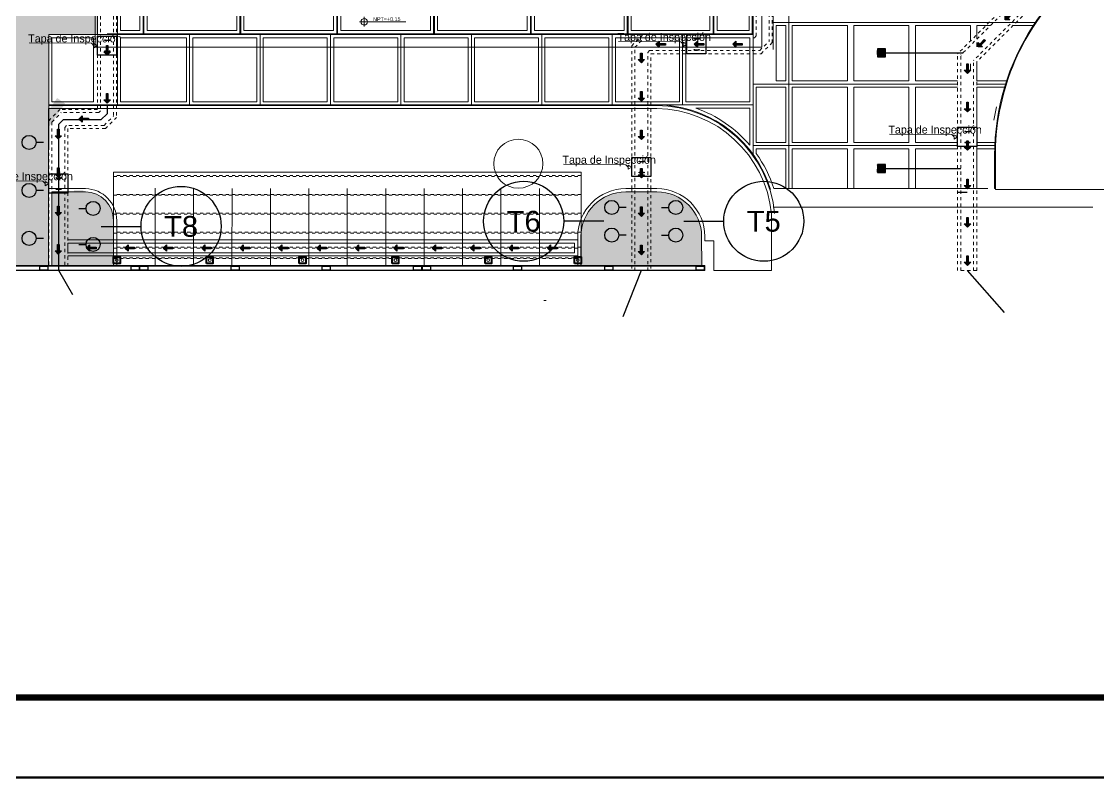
# Model space of a CAD drawing. Header units: metres. Extents: x 349075 to 349285, y 9281902 to 9282050.
# Drawn here: x 349099.97 to 349133.6, y 9281902 to 9281925.63 of the extents above; entities that cross this region are included whole.
import ezdxf
from ezdxf.enums import TextEntityAlignment as Align

# ---------------------------------------------------------------- set-up
doc = ezdxf.new("R2010")
doc.units = ezdxf.units.M
doc.header["$LTSCALE"] = 0.25
doc.linetypes.add('01 nivel$0$HIDDEN2', pattern=[0.1875, 0.125, -0.0625])
doc.linetypes.add('DASHED', pattern=[1.524, 1.27, -0.254])
for name, color, linetype, lineweight in [('.', 7, 'Continuous', 0), ('0_ CUNETAS', 151, 'Continuous', 5), ('AREA-VERDE', 3, 'CONTINUOUS', 9), ('ARQ-FONDO', 253, 'CONTINUOUS', 9), ('CUNETAS-RED', 5, 'CONTINUOUS', 18), ('LLORAD-SIMB', 1, 'CONTINUOUS', 25), ('LLORAD-TEXTO', 1, 'CONTINUOUS', 25), ('LLORAD-TRAMO', 1, 'CONTINUOUS', 70), ('MARCO', 7, 'CONTINUOUS', 50)]:
    doc.layers.add(name, color=color, linetype=linetype, lineweight=lineweight)
doc.styles.add('AG FB', font='AGENCYR.TTF', dxfattribs={"height": 0.3})
doc.styles.add('Arial_1', font='arial.ttf', dxfattribs={"height": 0.15})
doc.styles.get("Standard").update_dxf_attribs({"font": 'arial.ttf'})

# ---------------------------------------------------------------- blocks, each defined once
blk = doc.blocks.new('*U3805')
at = {"layer": '.', "lineweight": 30}
h = blk.add_hatch(color=1, dxfattribs=at)
h.dxf.hatch_style = 1
h.paths.add_polyline_path([(-0.025, -0.05), (-0.1, -0.05), (0, -0.15), (0.1, -0.05), (0.025, -0.05), (0.025, 0.15), (-0.025, 0.15)])
at = {"layer": '0_ CUNETAS', "color": 1, "lineweight": 30}
blk.add_lwpolyline([(-0.1, -0.05), (-0.025, -0.05), (-0.025, 0.15), (0.025, 0.15), (0.025, -0.05), (0.1, -0.05), (0, -0.15)], close=True, dxfattribs=at)
blk = doc.blocks.new('*U3868')
at = {"layer": '0_ CUNETAS', "color": 0, "linetype": 'ByBlock', "lineweight": -2, "transparency": 16777216}
for p in [(0, 1.5), (0, 0)]:
    blk.add_blockref('*U3805', p, dxfattribs=at)
blk = doc.blocks.new('*U3812')
at = {"layer": '.', "lineweight": 30}
h = blk.add_hatch(color=1, dxfattribs=at)
h.dxf.hatch_style = 1
h.paths.add_polyline_path([(-0.025, -0.05), (-0.1, -0.05), (0, -0.15), (0.1, -0.05), (0.025, -0.05), (0.025, 0.15), (-0.025, 0.15)])
at = {"layer": '0_ CUNETAS', "color": 1, "lineweight": 30}
blk.add_lwpolyline([(-0.1, -0.05), (-0.025, -0.05), (-0.025, 0.15), (0.025, 0.15), (0.025, -0.05), (0.1, -0.05), (0, -0.15)], close=True, dxfattribs=at)
blk = doc.blocks.new('*U3806')
at = {"layer": '0_ CUNETAS', "color": 0, "linetype": 'ByBlock', "lineweight": -2, "transparency": 16777216}
for p in [(0, 3.6), (0, 2.4), (0, 1.2), (0, 0)]:
    blk.add_blockref('*U3812', p, dxfattribs=at)
blk = doc.blocks.new('*U3814')
at = {"layer": '.', "lineweight": 30}
h = blk.add_hatch(color=1, dxfattribs=at)
h.dxf.hatch_style = 1
h.paths.add_polyline_path([(-0.025, -0.05), (-0.1, -0.05), (0, -0.15), (0.1, -0.05), (0.025, -0.05), (0.025, 0.15), (-0.025, 0.15)])
at = {"layer": '0_ CUNETAS', "color": 1, "lineweight": 30}
blk.add_lwpolyline([(-0.1, -0.05), (-0.025, -0.05), (-0.025, 0.15), (0.025, 0.15), (0.025, -0.05), (0.1, -0.05), (0, -0.15)], close=True, dxfattribs=at)
blk = doc.blocks.new('*U3813')
at = {"layer": '0_ CUNETAS', "color": 0, "linetype": 'ByBlock', "lineweight": -2, "transparency": 16777216}
blk.add_blockref('*U3814', (0, 0), dxfattribs=at)
blk = doc.blocks.new('*U3810')
at = {"layer": '.', "lineweight": 30}
h = blk.add_hatch(color=1, dxfattribs=at)
h.dxf.hatch_style = 1
h.paths.add_polyline_path([(-0.025, -0.05), (-0.1, -0.05), (0, -0.15), (0.1, -0.05), (0.025, -0.05), (0.025, 0.15), (-0.025, 0.15)])
at = {"layer": '0_ CUNETAS', "color": 1, "lineweight": 30}
blk.add_lwpolyline([(-0.1, -0.05), (-0.025, -0.05), (-0.025, 0.15), (0.025, 0.15), (0.025, -0.05), (0.1, -0.05), (0, -0.15)], close=True, dxfattribs=at)
blk = doc.blocks.new('*U3811')
at = {"layer": '0_ CUNETAS', "color": 0, "linetype": 'ByBlock', "lineweight": -2, "transparency": 16777216}
for p in [(0, 14.4), (0, 13.2), (0, 12), (0, 10.8), (0, 9.6), (0, 8.4), (0, 7.2), (0, 6), (0, 4.8), (0, 3.6), (0, 2.4), (0, 1.2), (0, 0)]:
    blk.add_blockref('*U3810', p, dxfattribs=at)
blk = doc.blocks.new('*U3863')
at = {"layer": '.', "lineweight": 30}
h = blk.add_hatch(color=1, dxfattribs=at)
h.dxf.hatch_style = 1
h.paths.add_polyline_path([(-0.025, -0.05), (-0.1, -0.05), (0, -0.15), (0.1, -0.05), (0.025, -0.05), (0.025, 0.15), (-0.025, 0.15)])
at = {"layer": '0_ CUNETAS', "color": 1, "lineweight": 30}
blk.add_lwpolyline([(-0.1, -0.05), (-0.025, -0.05), (-0.025, 0.15), (0.025, 0.15), (0.025, -0.05), (0.1, -0.05), (0, -0.15)], close=True, dxfattribs=at)
blk = doc.blocks.new('*U3862')
at = {"layer": '0_ CUNETAS', "color": 0, "linetype": 'ByBlock', "lineweight": -2, "transparency": 16777216}
for p in [(0, 4.8), (0, 3.6), (0, 2.4), (0, 1.2), (0, 0)]:
    blk.add_blockref('*U3863', p, dxfattribs=at)
blk = doc.blocks.new('*U3865')
at = {"layer": '.', "lineweight": 30}
h = blk.add_hatch(color=1, dxfattribs=at)
h.dxf.hatch_style = 1
h.paths.add_polyline_path([(-0.025, -0.05), (-0.1, -0.05), (0, -0.15), (0.1, -0.05), (0.025, -0.05), (0.025, 0.15), (-0.025, 0.15)])
at = {"layer": '0_ CUNETAS', "color": 1, "lineweight": 30}
blk.add_lwpolyline([(-0.1, -0.05), (-0.025, -0.05), (-0.025, 0.15), (0.025, 0.15), (0.025, -0.05), (0.1, -0.05), (0, -0.15)], close=True, dxfattribs=at)
blk = doc.blocks.new('*U3864')
at = {"layer": '0_ CUNETAS', "color": 0, "linetype": 'ByBlock', "lineweight": -2, "transparency": 16777216}
for p in [(0, 2.4), (0, 1.2), (0, 0)]:
    blk.add_blockref('*U3865', p, dxfattribs=at)
blk = doc.blocks.new('*U3854')
at = {"layer": '.', "lineweight": 30}
h = blk.add_hatch(color=1, dxfattribs=at)
h.dxf.hatch_style = 1
h.paths.add_polyline_path([(-0.025, -0.05), (-0.1, -0.05), (0, -0.15), (0.1, -0.05), (0.025, -0.05), (0.025, 0.15), (-0.025, 0.15)])
at = {"layer": '0_ CUNETAS', "color": 1, "lineweight": 30}
blk.add_lwpolyline([(-0.1, -0.05), (-0.025, -0.05), (-0.025, 0.15), (0.025, 0.15), (0.025, -0.05), (0.1, -0.05), (0, -0.15)], close=True, dxfattribs=at)
blk = doc.blocks.new('*U3816')
at = {"layer": '0_ CUNETAS', "color": 0, "linetype": 'ByBlock', "lineweight": -2, "transparency": 16777216}
for p in [(0, 6), (0, 4.8), (0, 3.6), (0, 2.4), (0, 1.2), (0, 0)]:
    blk.add_blockref('*U3854', p, dxfattribs=at)
blk = doc.blocks.new('*U3860')
at = {"layer": '.', "lineweight": 30}
h = blk.add_hatch(color=1, dxfattribs=at)
h.dxf.hatch_style = 1
h.paths.add_polyline_path([(-0.025, -0.05), (-0.1, -0.05), (0, -0.15), (0.1, -0.05), (0.025, -0.05), (0.025, 0.15), (-0.025, 0.15)])
at = {"layer": '0_ CUNETAS', "color": 1, "lineweight": 30}
blk.add_lwpolyline([(-0.1, -0.05), (-0.025, -0.05), (-0.025, 0.15), (0.025, 0.15), (0.025, -0.05), (0.1, -0.05), (0, -0.15)], close=True, dxfattribs=at)
blk = doc.blocks.new('*U3861')
at = {"layer": '0_ CUNETAS', "color": 0, "linetype": 'ByBlock', "lineweight": -2, "transparency": 16777216}
for p in [(0, 6), (0, 4.8), (0, 3.6), (0, 2.4), (0, 1.2), (0, 0)]:
    blk.add_blockref('*U3860', p, dxfattribs=at)
blk = doc.blocks.new('TAPA INSPECCION')
at = {"layer": 'ARQ-FONDO', "lineweight": 30}
for p, q in [((0.241, -0.13, 206.75), (0.378, -0.13, 206.75)), ((0.241, -0.474, 206.75), (0.378, -0.474, 206.75))]:
    blk.add_line(p, q, dxfattribs=at)
blk.add_lwpolyline([(0, 0), (0.6, 0), (0.6, -0.6), (0, -0.6)], close=True, dxfattribs=at)
for centre in [(0.241, -0.13, 206.75), (0.378, -0.13, 206.75), (0.241, -0.474, 206.75), (0.378, -0.474, 206.75)]:
    blk.add_circle(centre, 0.0116, dxfattribs=at)
blk = doc.blocks.new('red drenaje')
at = {"layer": 'CUNETAS-RED', "linetype": '01 nivel$0$HIDDEN2', "lineweight": 0}
for p, q in [((-28.22, 13.068), (-28.22, 7.218)), ((-28.12, 13.068), (-28.12, 7.177)), ((-27.72, 13.068), (-27.72, 7.011)), ((-27.62, 13.068), (-27.62, 6.97)), ((-17.58, 10.867), (-21.83, 6.618)), ((-17.48, 10.826), (-21.73, 6.576)), ((-17.08, 10.66), (-21.33, 6.411)), ((-16.98, 10.619), (-21.23, 6.369)), ((-48.7, 10.193), (-48.7, 4.878)), ((-48.6, 10.193), (-48.6, 4.836)), ((-48.2, 10.193), (-48.2, 4.671)), ((-48.1, 10.193), (-48.1, 4.629)), ((-32.011, 6.866), (-31.66, 7.218)), ((-31.916, 6.82), (-31.618, 7.118)), ((-31.66, 7.218), (-28.22, 7.218)), ((-31.618, 7.118), (-28.179, 7.118)), ((-32.011, 2.403), (-32.011, 6.866)), ((-31.911, -0.16), (-31.911, 6.825)), ((-28.013, 6.718), (-27.72, 7.011)), ((-27.972, 6.618), (-27.62, 6.97)), ((-31.511, 6.659), (-31.452, 6.718)), ((-31.511, -0.16), (-31.511, 6.659)), ((-31.452, 6.718), (-28.013, 6.718)), ((-31.411, 6.618), (-27.972, 6.618)), ((-31.411, 2.403), (-31.411, 6.618)), ((-21.83, -0.16), (-21.83, 6.618)), ((-21.73, -0.16), (-21.73, 6.576)), ((-21.33, -0.16), (-21.33, 6.411)), ((-21.23, -0.16), (-21.23, 6.369)), ((-50.221, 4.526), (-49.87, 4.878)), ((-50.121, 4.485), (-49.828, 4.778)), ((-48.7, 4.878), (-49.87, 4.878)), ((-48.659, 4.778), (-49.828, 4.778)), ((-48.659, 4.778), (-48.6, 4.836)), ((-50.221, 4.526), (-50.221, 0)), ((-50.121, 4.485), (-50.121, 0)), ((-49.721, 4.319), (-49.663, 4.378)), ((-48.493, 4.378), (-49.663, 4.378)), ((-48.493, 4.378), (-48.2, 4.671)), ((-48.452, 4.278), (-48.1, 4.629)), ((-49.721, 4.319), (-49.721, 0)), ((-49.621, 4.278), (-49.621, 0)), ((-48.452, 4.278), (-49.621, 4.278)), ((-32.011, 2.403), (-32.011, -0.16)), ((-31.411, 2.403), (-31.411, -0.16)), ((-32.011, -0.16), (-31.411, -0.16)), ((-21.23, -0.16), (-21.83, -0.16))]:
    blk.add_line(p, q, dxfattribs=at)
at = {"layer": 'CUNETAS-RED', "lineweight": 0}
for p, q in [((-28.179, 7.118), (-28.12, 7.177)), ((-49.621, 0.8), (-33.696, 0.8)), ((-33.696, 0.8), (-33.696, 0.3)), ((-49.621, 0.3), (-33.696, 0.3))]:
    blk.add_line(p, q, dxfattribs=at)
at = {"layer": 'CUNETAS-RED'}
for p, q in [((-48.885, 6.946), (-50.828, 6.959)), ((-48.885, 6.946), (-48.813, 6.869)), ((-30.477, 6.991), (-32.419, 7.004)), ((-30.477, 6.991), (-30.404, 6.914)), ((-22.015, 4.095), (-23.958, 4.108)), ((-22.015, 4.095), (-21.943, 4.018)), ((-32.196, 3.152), (-34.139, 3.165)), ((-32.196, 3.152), (-32.124, 3.075)), ((-50.407, 2.639), (-52.349, 2.652)), ((-50.407, 2.639), (-50.334, 2.562))]:
    blk.add_line(p, q, dxfattribs=at)
for points in [[(-48.814, 6.935), (-48.757, 6.904), (-48.7, 6.873), (-48.812, 6.803)], [(-30.405, 6.98), (-30.348, 6.949), (-30.291, 6.918), (-30.403, 6.848)], [(-21.944, 4.084), (-21.887, 4.053), (-21.83, 4.021), (-21.942, 3.952)], [(-32.125, 3.141), (-32.068, 3.11), (-32.011, 3.079), (-32.123, 3.009)], [(-50.335, 2.628), (-50.278, 2.596), (-50.221, 2.565), (-50.333, 2.496)]]:
    blk.add_lwpolyline(points, close=True, dxfattribs=at)
at = {"layer": 'CUNETAS-RED', "lineweight": 0}
blk.add_lwpolyline([(-33.796, 0.7), (-49.621, 0.7), (-49.621, 0.4), (-33.796, 0.4)], close=True, dxfattribs=at)
for name, p in [('*U3868', (-48.396, 5.225)), ('TAPA INSPECCION', (-48.7, 7.173)), ('TAPA INSPECCION', (-30.291, 7.218)), ('*U3816', (-31.706, 0.486, 684.918)), ('*U3861', (-21.521, 0.152)), ('*U3806', (-49.923, 0.507, 684.918)), ('TAPA INSPECCION', (-21.83, 4.321)), ('TAPA INSPECCION', (-32.011, 3.379)), ('TAPA INSPECCION', (-50.221, 2.865))]:
    blk.add_blockref(name, p, dxfattribs=at)
for name, p, rotation in [('*U3862', (-21.086, 6.94, 684.918), 315.0000000664697), ('*U3864', (-31.107, 6.915, 684.918), 270.0000000664697), ('*U3813', (-49.129, 4.579, 684.918), 270), ('*U3811', (-48.893, 0.544), 270.0000000664697)]:
    blk.add_blockref(name, p, dxfattribs=dict(at, rotation=rotation))
at = {"layer": 'CUNETAS-RED', "lineweight": 25, "style": 'AG FB'}
for p in [(-50.862, 6.974), (-32.453, 7.019), (-23.992, 4.123), (-34.173, 3.18), (-52.383, 2.667)]:
    blk.add_text('Tapa de Inspección', height=0.25, dxfattribs=at).set_placement(p)
blk = doc.blocks.new('JUNTA VEREDA')
at = {"layer": 'ARQ-FONDO'}
blk.add_lwpolyline([(-0.013, 1.2), (0.012, 1.2), (0.012, 0), (-0.013, 0)], close=True, dxfattribs=at)
blk = doc.blocks.new('junta vereda 0.8')
at = {"layer": 'ARQ-FONDO'}
blk.add_lwpolyline([(0.013, 0), (-0.013, 0), (-0.013, 0.8), (0.013, 0.8)], close=True, dxfattribs=at)
blk = doc.blocks.new('Cotas de elevación - M_Cota de elevación - Destino rellenado-517392-Nivel 1')
at = {"layer": 'ARQ-FONDO'}
for p, q in [((-0.0015, 0), (0.013, 0)), ((0, -0.0015), (0, 0.0015))]:
    blk.add_line(p, q, dxfattribs=at)
blk.add_circle((0, 0), 0.001, dxfattribs=at)
blk = doc.blocks.new('VEREDAAAAA')
at = {"layer": 'ARQ-FONDO'}
for points in [[(-19.83, -1.2), (-18.152, -1.2), (-18.152, 0), (-19.83, 0)], [(-18.127, -1.2), (-15.127, -1.2), (-15.127, 0), (-18.127, 0)], [(-15.102, -1.2), (-12.102, -1.2), (-12.102, 0), (-15.102, 0)], [(-12.076, -1.2), (-9.076, -1.2), (-9.076, 0), (-12.076, 0)], [(-9.051, -1.2), (-6.051, -1.2), (-6.051, 0), (-9.051, 0)], [(-6.025, -1.2), (-3.025, -1.2), (-3.025, 0), (-6.025, 0)], [(-3, -1.2), (0, -1.2), (0, 0), (-3, 0)], [(-19.73, -1.1), (-18.252, -1.1), (-18.252, -0.1), (-19.73, -0.1)], [(-18.027, -1.1), (-15.227, -1.1), (-15.227, -0.1), (-18.027, -0.1)], [(-15.002, -1.1), (-12.202, -1.1), (-12.202, -0.1), (-15.002, -0.1)], [(-11.976, -1.1), (-9.176, -1.1), (-9.176, -0.1), (-11.976, -0.1)], [(-8.951, -1.1), (-6.151, -1.1), (-6.151, -0.1), (-8.951, -0.1)], [(-5.925, -1.1), (-3.125, -1.1), (-3.125, -0.1), (-5.925, -0.1)], [(-2.9, -1.1), (-0.1, -1.1), (-0.1, -0.1), (-2.9, -0.1)], [(-1.2, -1.225), (-1.2, -3.527), (0, -3.527), (0, -1.225)], [(-1.1, -1.325), (-1.1, -3.427), (-0.1, -3.427), (-0.1, -1.325)], [(-1.2, -3.552), (-1.2, -6.552), (0, -6.552), (0, -3.552)], [(-1.1, -3.652), (-1.1, -6.452), (-0.1, -6.452), (-0.1, -3.652)], [(-1.2, -6.578), (-1.2, -9.578), (0, -9.578), (0, -6.578)], [(-1.1, -6.678), (-1.1, -9.478), (-0.1, -9.478), (-0.1, -6.678)], [(-1.2, -9.603), (-1.2, -12.603), (0, -12.603), (0, -9.603)], [(-1.1, -9.703), (-1.1, -12.503), (-0.1, -12.503), (-0.1, -9.703)], [(-1.2, -12.629), (-1.2, -15.629), (0, -15.629), (0, -12.629)], [(-1.1, -12.729), (-1.1, -15.529), (-0.1, -15.529), (-0.1, -12.729)], [(-1.2, -15.654), (-1.2, -18.654), (0, -18.654), (0, -15.654)], [(-1.1, -15.754), (-1.1, -18.554), (-0.1, -18.554), (-0.1, -15.754)], [(-1.2, -18.679), (-1.2, -21.679), (0, -21.679), (0, -18.679)], [(-1.1, -18.779), (-1.1, -21.579), (-0.1, -21.579), (-0.1, -18.779)], [(-1.2, -21.705), (-1.2, -24.73), (0, -24.73), (0, -21.705)], [(-1.1, -21.805), (-1.1, -24.63), (-0.1, -24.63), (-0.1, -21.805)]]:
    blk.add_lwpolyline(points, close=True, dxfattribs=at)
at = {"layer": 'ARQ-FONDO', "elevation": 0}
for points in [[(-19.03, -1.225), (-19.03, -3.927), (-19.83, -3.927), (-19.83, -1.225)], [(-19.13, -1.325), (-19.13, -3.827), (-19.73, -3.827), (-19.73, -1.325)], [(-19.03, -3.952), (-19.03, -6.952), (-19.83, -6.952), (-19.83, -3.952)], [(-19.13, -4.052), (-19.13, -6.852), (-19.73, -6.852), (-19.73, -4.052)], [(-19.03, -6.978), (-19.03, -9.978), (-19.83, -9.978), (-19.83, -6.978)], [(-19.13, -7.078), (-19.13, -9.878), (-19.73, -9.878), (-19.73, -7.078)], [(-19.03, -10.003), (-19.03, -13.003), (-19.83, -13.003), (-19.83, -10.003)], [(-19.13, -10.103), (-19.13, -12.903), (-19.73, -12.903), (-19.73, -10.103)], [(-19.03, -13.029), (-19.03, -16.029), (-19.83, -16.029), (-19.83, -13.029)], [(-19.13, -13.129), (-19.13, -15.929), (-19.73, -15.929), (-19.73, -13.129)], [(-19.03, -16.054), (-19.03, -19.054), (-19.83, -19.054), (-19.83, -16.054)], [(-19.13, -16.154), (-19.13, -18.954), (-19.73, -18.954), (-19.73, -16.154)], [(-19.03, -19.079), (-19.03, -22.079), (-19.83, -22.079), (-19.83, -19.079)], [(-19.13, -19.179), (-19.13, -21.979), (-19.73, -21.979), (-19.73, -19.179)], [(-19.03, -22.105), (-19.03, -24.73), (-19.83, -24.73), (-19.83, -22.105)], [(-19.13, -22.205), (-19.13, -24.63), (-19.73, -24.63), (-19.73, -22.205)], [(-19.005, -24.73), (-16.005, -24.73), (-16.005, -23.53), (-19.005, -23.53)], [(-15.979, -24.73), (-12.979, -24.73), (-12.979, -23.53), (-15.979, -23.53)], [(-12.954, -24.73), (-9.954, -24.73), (-9.954, -23.53), (-12.954, -23.53)], [(-9.928, -24.73), (-6.928, -24.73), (-6.928, -23.53), (-9.928, -23.53)], [(-6.903, -24.73), (-3.903, -24.73), (-3.903, -23.53), (-6.903, -23.53)], [(-1.225, -23.53), (-3.878, -23.53), (-3.878, -24.73), (-1.225, -24.73)], [(-18.905, -24.63), (-16.105, -24.63), (-16.105, -23.63), (-18.905, -23.63)], [(-15.879, -24.63), (-13.079, -24.63), (-13.079, -23.63), (-15.879, -23.63)], [(-12.854, -24.63), (-10.054, -24.63), (-10.054, -23.63), (-12.854, -23.63)], [(-9.828, -24.63), (-7.028, -24.63), (-7.028, -23.63), (-9.828, -23.63)], [(-6.803, -24.63), (-4.003, -24.63), (-4.003, -23.63), (-6.803, -23.63)], [(-1.325, -23.63), (-3.778, -23.63), (-3.778, -24.63), (-1.325, -24.63)]]:
    blk.add_lwpolyline(points, close=True, dxfattribs=at)
at = {"layer": 'ARQ-FONDO'}
for p in [(-18.139, -1.2), (-15.114, -1.2), (-12.088, -1.2), (-9.063, -1.2), (-6.037, -1.2), (-3.012, -1.2), (-19.017, -24.73, 0), (-15.991, -24.73, 0), (-12.966, -24.73, 0), (-9.94, -24.73, 0), (-6.915, -24.73, 0), (-3.89, -24.73, 0), (-1.212, -24.73)]:
    blk.add_blockref('JUNTA VEREDA', p, dxfattribs=at)
at = {"layer": 'ARQ-FONDO', "xscale": 99.99999999999991, "yscale": 99.99999999999991, "zscale": 99.99999999999991}
for p in [(-11.408, -0.769), (-20.847, -11.28), (-0.755, -11.28), (-12.12, -24.354)]:
    blk.add_blockref('Cotas de elevación - M_Cota de elevación - Destino rellenado-517392-Nivel 1', p, dxfattribs=at)
at = {"layer": 'ARQ-FONDO', "rotation": 270}
for name, p in [('junta vereda 0.8', (-19.83, -1.213)), ('JUNTA VEREDA', (-1.2, -1.213)), ('JUNTA VEREDA', (-1.2, -3.54)), ('junta vereda 0.8', (-19.83, -3.94, 0)), ('JUNTA VEREDA', (-1.2, -6.566)), ('junta vereda 0.8', (-19.83, -6.965, 0)), ('JUNTA VEREDA', (-1.2, -9.591)), ('junta vereda 0.8', (-19.83, -9.99, 0)), ('JUNTA VEREDA', (-1.2, -12.617)), ('junta vereda 0.8', (-19.83, -13.016, 0)), ('JUNTA VEREDA', (-1.2, -15.642)), ('junta vereda 0.8', (-19.83, -16.041, 0)), ('JUNTA VEREDA', (-1.2, -18.667)), ('junta vereda 0.8', (-19.83, -19.067, 0)), ('JUNTA VEREDA', (-1.2, -21.693)), ('junta vereda 0.8', (-19.83, -22.092, 0))]:
    blk.add_blockref(name, p, dxfattribs=at)
at = {"layer": 'ARQ-FONDO', "char_height": 0.2, "width": 2.3499, "attachment_point": 1, "style": 'Arial_1'}
for insert in [(-11.838, -0.36), (-21.277, -10.871), (-1.185, -10.871), (-12.55, -23.945)]:
    blk.add_mtext('\\pxqc;VEREDA', dxfattribs=dict(at, insert=insert))
at = {"layer": 'ARQ-FONDO', "char_height": 0.12, "width": 0.90214, "attachment_point": 1, "line_spacing_factor": 0.941778, "style": 'Arial_1'}
for insert in [(-11.132, -0.626), (-20.571, -11.136), (-0.479, -11.136), (-11.844, -24.211)]:
    blk.add_mtext('NPT=+0.15', dxfattribs=dict(at, insert=insert))
blk = doc.blocks.new('ADMIII PLATA GG')
at = {"layer": 'ARQ-FONDO', "ltscale": 0.7}
blk.add_lwpolyline([(1.515, 1.392), (-19.315, 1.392), (-19.315, -23.938), (1.515, -23.938)], close=True, dxfattribs=at)
blk = doc.blocks.new('techo estacionamiento motos')
at = {"layer": 'ARQ-FONDO', "linetype": 'ByBlock', "ltscale": 0.1}
blk.add_lwpolyline([(0, 0), (0, -2.912), (-14.6, -2.912), (-14.6, 0)], close=True, dxfattribs=at)
at = {"layer": 'ARQ-FONDO', "linetype": 'DASHED', "ltscale": 0.3}
for points in [[(-14.6, -0.126), (0, -0.126), (0, -0.098), (-14.6, -0.098)], [(-14.6, -0.717), (0, -0.717), (0, -0.688), (-14.6, -0.688)], [(-14.6, -1.308), (0, -1.308), (0, -1.279), (-14.6, -1.279)], [(-14.6, -1.899), (0, -1.899), (0, -1.87), (-14.6, -1.87)], [(-14.6, -2.371), (0, -2.371), (0, -2.343), (-14.6, -2.343)], [(-14.6, -2.698), (0, -2.698), (0, -2.669), (-14.6, -2.669)]]:
    blk.add_lwpolyline(points, dxfattribs=at)
at = {"layer": 'ARQ-FONDO', "lineweight": 40}
for points in [[(-14.6, -2.845), (-14.6, -2.645), (-14.4, -2.645), (-14.4, -2.845)], [(-11.7, -2.845), (-11.7, -2.645), (-11.5, -2.645), (-11.5, -2.845)], [(-8.8, -2.845), (-8.8, -2.645), (-8.6, -2.645), (-8.6, -2.845)], [(-5.9, -2.845), (-5.9, -2.645), (-5.7, -2.645), (-5.7, -2.845)], [(-3, -2.845), (-3, -2.645), (-2.8, -2.645), (-2.8, -2.845)], [(-0.2, -2.845), (-0.2, -2.645), (0, -2.645), (0, -2.845)]]:
    blk.add_lwpolyline(points, close=True, dxfattribs=at)
at = {"layer": 'ARQ-FONDO', "ltscale": 0.01}
for centre in [(-14.5, -2.745), (-11.6, -2.745), (-8.7, -2.745), (-5.8, -2.745), (-2.9, -2.745), (-0.1, -2.745)]:
    blk.add_circle(centre, 0.0444, dxfattribs=at)
blk = doc.blocks.new('SUMIIIDERR')
at = {"layer": 'ARQ-FONDO', "lineweight": 25}
for points in [[(0.125, 0.117), (-0.125, 0.117), (-0.125, -0.133), (0.125, -0.133)], [(0.12, 0.112), (-0.12, 0.112), (-0.12, -0.128), (0.12, -0.128)], [(-0.12, 0.105), (0.12, 0.105), (0.12, 0.1), (-0.12, 0.1)], [(-0.12, 0.095), (0.12, 0.095), (0.12, 0.09), (-0.12, 0.09)], [(-0.12, 0.085), (0.12, 0.085), (0.12, 0.08), (-0.12, 0.08)], [(-0.12, 0.075), (0.12, 0.075), (0.12, 0.07), (-0.12, 0.07)], [(-0.12, 0.065), (0.12, 0.065), (0.12, 0.06), (-0.12, 0.06)], [(-0.12, 0.055), (0.12, 0.055), (0.12, 0.05), (-0.12, 0.05)], [(-0.12, 0.045), (0.12, 0.045), (0.12, 0.04), (-0.12, 0.04)], [(-0.12, 0.035), (0.12, 0.035), (0.12, 0.03), (-0.12, 0.03)], [(-0.12, 0.025), (0.12, 0.025), (0.12, 0.02), (-0.12, 0.02)], [(-0.12, 0.015), (0.12, 0.015), (0.12, 0.01), (-0.12, 0.01)], [(-0.12, 0.005), (0.12, 0.005), (0.12, 0), (-0.12, 0)], [(-0.12, -0.005), (0.12, -0.005), (0.12, -0.01), (-0.12, -0.01)], [(-0.12, -0.015), (0.12, -0.015), (0.12, -0.02), (-0.12, -0.02)], [(-0.12, -0.025), (0.12, -0.025), (0.12, -0.03), (-0.12, -0.03)], [(-0.12, -0.035), (0.12, -0.035), (0.12, -0.04), (-0.12, -0.04)], [(-0.12, -0.045), (0.12, -0.045), (0.12, -0.05), (-0.12, -0.05)], [(-0.12, -0.055), (0.12, -0.055), (0.12, -0.06), (-0.12, -0.06)], [(-0.12, -0.065), (0.12, -0.065), (0.12, -0.07), (-0.12, -0.07)], [(-0.12, -0.075), (0.12, -0.075), (0.12, -0.08), (-0.12, -0.08)], [(-0.12, -0.085), (0.12, -0.085), (0.12, -0.09), (-0.12, -0.09)], [(-0.12, -0.095), (0.12, -0.095), (0.12, -0.1), (-0.12, -0.1)], [(-0.12, -0.105), (0.12, -0.105), (0.12, -0.11), (-0.12, -0.11)], [(-0.12, -0.115), (0.12, -0.115), (0.12, -0.12), (-0.12, -0.12)]]:
    blk.add_lwpolyline(points, close=True, dxfattribs=at)

msp = doc.modelspace()

# ---------------------------------------------------------------- hatches: boundary and pattern name
at = {"layer": 'AREA-VERDE', "lineweight": 0, "true_color": 0xc4e4b2, "transparency": 33554610}
h = msp.add_hatch(color=3, dxfattribs=at)
h.dxf.hatch_style = 1
h.paths.add_polyline_path([(349102.335, 9281948.574), (349092.723, 9281948.574), (349092.738, 9281918.001), (349100.811, 9281918.001), (349100.815, 9281925.219), (349102.335, 9281925.219)])
h.paths.add_polyline_path([(349098.666, 9281930.699), (349098.666, 9281925.219), (349094.386, 9281925.219), (349094.386, 9281930.699)], flags=16)
h = msp.add_hatch(color=3, dxfattribs=at)
h.dxf.hatch_style = 1
edge = h.paths.add_edge_path()
edge.add_line((349102.839, 9281918.001), (349102.839, 9281919.406))
edge.add_arc((349101.939, 9281919.407), 0.9, 359.915, 448.5765)
edge.add_line((349101.961, 9281920.307), (349100.911, 9281920.308))
edge.add_line((349100.911, 9281920.308), (349100.911, 9281918.001))
edge.add_line((349100.911, 9281918.001), (349102.839, 9281918.001))
h = msp.add_hatch(color=3, dxfattribs=at)
h.dxf.hatch_style = 1
edge = h.paths.add_edge_path()
edge.add_line((349121.21, 9281918.001), (349121.208, 9281918.907))
edge.add_arc((349119.808, 9281918.905), 1.4, 0.0914, 90.0378)
edge.add_line((349119.807, 9281920.305), (349118.839, 9281920.305))
edge.add_arc((349118.839, 9281918.905), 1.4, 90.0114, 180.0085)
edge.add_line((349117.439, 9281918.904), (349117.439, 9281918.001))
edge.add_line((349117.439, 9281918.001), (349121.21, 9281918.001))

# ---------------------------------------------------------------- linework, layer by layer
at = {"layer": 'ARQ-FONDO'}
for p, q in [((349123.935, 9281954.068), (349123.935, 9281920.406)), ((349123.44, 9281949.935), (349123.44, 9281924.749)), ((349122.815, 9281947.47), (349122.815, 9281923.89)), ((349122.815, 9281928.596), (349122.815, 9281925.022)), ((349131.661, 9281925.599), (349123.44, 9281925.599)), ((349100.815, 9281925.219), (349122.815, 9281925.219)), ((349100.815, 9281923.019), (349100.815, 9281925.219)), ((349102.959, 9281923.019), (349102.959, 9281925.219)), ((349105.215, 9281923.019), (349105.215, 9281925.219)), ((349107.415, 9281923.019), (349107.415, 9281925.219)), ((349109.615, 9281923.019), (349109.615, 9281925.219)), ((349111.815, 9281923.019), (349111.815, 9281925.219)), ((349114.015, 9281923.019), (349114.015, 9281925.219)), ((349116.215, 9281923.019), (349116.215, 9281925.219)), ((349116.215, 9281923.019), (349116.215, 9281925.219)), ((349118.415, 9281923.019), (349118.415, 9281925.219)), ((349120.615, 9281923.019), (349120.615, 9281925.219)), ((349122.815, 9281921.473), (349122.815, 9281925.219)), ((349129.205, 9281923.674), (349122.815, 9281923.674)), ((349130.702, 9281923.674), (349129.805, 9281923.674)), ((349100.811, 9281923.004), (349119.806, 9281923.005)), ((349122.815, 9281923.019), (349100.815, 9281923.019)), ((349100.811, 9281922.904), (349119.806, 9281922.905)), ((349100.811, 9281920.408), (349100.811, 9281922.904)), ((349129.205, 9281921.749), (349122.815, 9281921.749)), ((349122.915, 9281921.649), (349122.915, 9281921.505)), ((349123.835, 9281921.649), (349122.915, 9281921.649)), ((349123.835, 9281921.649), (349123.835, 9281920.406)), ((349130.366, 9281921.749), (349129.805, 9281921.749)), ((349130.36, 9281920.406), (349130.36, 9281921.531)), ((349130.385, 9281921.531), (349130.385, 9281921.531)), ((349100.811, 9281920.408), (349100.811, 9281918.001)), ((349101.962, 9281920.407), (349100.811, 9281920.408)), ((349100.811, 9281920.308), (349100.811, 9281920.308)), ((349100.911, 9281920.408), (349100.911, 9281920.408)), ((349104.139, 9281918.014, 1934.615), (349104.141, 9281920.414, 1934.615)), ((349105.339, 9281918.013, 1934.615), (349105.341, 9281920.413, 1934.615)), ((349106.539, 9281918.012, 1934.615), (349106.541, 9281920.412, 1934.615)), ((349107.739, 9281918.011, 1934.615), (349107.741, 9281920.411, 1934.615)), ((349108.939, 9281918.01, 1934.615), (349108.941, 9281920.41, 1934.615)), ((349110.139, 9281918.009, 1934.615), (349110.141, 9281920.409, 1934.615)), ((349111.339, 9281918.008, 1934.615), (349111.341, 9281920.408, 1934.615)), ((349112.539, 9281918.007, 1934.615), (349112.541, 9281920.407, 1934.615)), ((349113.739, 9281918.006, 1934.615), (349113.741, 9281920.406, 1934.615)), ((349114.939, 9281918.005, 1934.615), (349114.941, 9281920.405, 1934.615)), ((349116.139, 9281918.004), (349116.141, 9281920.404)), ((349119.809, 9281920.405), (349118.839, 9281920.405)), ((349130.145, 9281920.406), (349123.459, 9281920.406)), ((349123.835, 9281920.406), (349123.459, 9281920.406)), ((349123.515, 9281920.406), (349123.515, 9281920.408)), ((349123.809, 9281920.408), (349123.809, 9281920.406)), ((349130.36, 9281920.406), (349130.345, 9281920.406)), ((349130.36, 9281920.406), (349130.345, 9281920.406)), ((349123.39, 9281919.613), (349123.39, 9281917.841)), ((349133.43, 9281919.824), (349123.44, 9281919.824)), ((349102.939, 9281918.001), (349102.939, 9281919.406)), ((349117.339, 9281918.904), (349117.339, 9281918.001)), ((349121.31, 9281918.771), (349121.31, 9281918.907)), ((349121.59, 9281918.771), (349121.31, 9281918.771)), ((349121.59, 9281917.841), (349121.59, 9281918.771)), ((349121.035, 9281917.986), (349091.089, 9281917.986)), ((349121.31, 9281918.001), (349091.104, 9281918.001)), ((349117.339, 9281918.001), (349102.939, 9281918.001)), ((349117.439, 9281918.001), (349121.21, 9281918.001)), ((349121.31, 9281917.841), (349090.944, 9281917.841)), ((349121.035, 9281917.856), (349090.959, 9281917.856)), ((349123.39, 9281917.841), (349121.59, 9281917.841)), ((349116.355, 9281916.907), (349116.282, 9281916.907))]:
    msp.add_line(p, q, dxfattribs=at)
at = {"layer": 'ARQ-FONDO', "lineweight": 30}
for p, q in [((349102.635, 9281925.244), (349102.96, 9281925.244, 0)), ((349119.524, 9281925.219), (349119.524, 9281925.219)), ((349119.524, 9281925.119), (349119.524, 9281925.119)), ((349119.624, 9281925.219), (349119.624, 9281925.219)), ((349119.624, 9281925.119), (349119.624, 9281925.119)), ((349122.814, 9281925.219), (349122.815, 9281925.219)), ((349122.815, 9281925.078), (349122.815, 9281925.078)), ((349126.942, 9281924.647), (349129.375, 9281924.647)), ((349126.947, 9281921.035), (349129.305, 9281921.035)), ((349129.505, 9281920.281), (349129.205, 9281920.281)), ((349101.12, 9281917.856), (349101.554, 9281917.1)), ((349119.324, 9281917.841), (349118.75, 9281916.4)), ((349119.324, 9281917.841), (349119.324, 9281917.841)), ((349129.505, 9281917.841), (349130.656, 9281916.531))]:
    msp.add_line(p, q, dxfattribs=at)
at = {"layer": 'ARQ-FONDO'}
for points in [[(349130.385, 9281921.364), (349130.385, 9281920.381), (349135.065, 9281920.381), (349135.065, 9281921.531, -0.414214), (349138.065, 9281924.531), (349138.94, 9281924.531, -0.414214), (349141.94, 9281921.531), (349141.94, 9281918.001), (349156.759, 9281918.001), (349156.759, 9281921.001, -0.414214), (349158.759, 9281923.001), (349161, 9281923.001), (349161, 9281955.074), (349146.685, 9281955.074), (349146.685, 9281941.899), (349151.826, 9281941.899, -0.414236), (349154.851, 9281938.874), (349154.85, 9281931.844, -0.414191), (349151.85, 9281928.845), (349151.06, 9281928.845), (349137.785, 9281928.845, 0.417396), (349130.385, 9281921.364)], [(349121.21, 9281918.001), (349121.208, 9281918.907, 0.413939), (349119.807, 9281920.305), (349118.839, 9281920.305, 0.414199), (349117.439, 9281918.904), (349117.439, 9281918.001)]]:
    msp.add_lwpolyline(points, format="xyb", dxfattribs=at)
for points in [[(349102.335, 9281948.574), (349092.723, 9281948.574), (349092.738, 9281918.001), (349100.811, 9281918.001), (349100.815, 9281925.219), (349102.335, 9281925.219), (349102.335, 9281948.574)], [(349129.205, 9281923.774), (349127.885, 9281923.774), (349127.885, 9281925.499), (349129.61, 9281925.499), (349129.61, 9281925.024)], [(349129.81, 9281925.082), (349129.81, 9281925.499), (349130.226, 9281925.499)], [(349130.934, 9281925.499), (349131.565, 9281925.499)], [(349131.594, 9281925.499), (349131.61, 9281925.499)], [(349129.81, 9281924.835), (349129.81, 9281924.976)], [(349129.61, 9281924.304), (349129.61, 9281924.1)], [(349130.735, 9281923.774), (349129.81, 9281923.774), (349129.81, 9281924.375)], [(349129.205, 9281921.849), (349127.885, 9281921.849), (349127.885, 9281923.574), (349129.205, 9281923.574)], [(349130.371, 9281921.849), (349129.81, 9281921.849), (349129.81, 9281923.574), (349130.672, 9281923.574)], [(349129.516, 9281920.406), (349127.885, 9281920.406), (349127.885, 9281921.649), (349129.205, 9281921.649)], [(349130.145, 9281920.406), (349129.81, 9281920.406), (349129.81, 9281921.649), (349130.363, 9281921.649)], [(349129.61, 9281920.504), (349129.61, 9281920.5)], [(349130.36, 9281920.406), (349130.345, 9281920.406)], [(349130.385, 9281920.406), (349130.385, 9281920.406)]]:
    msp.add_lwpolyline(points, dxfattribs=at)
for points in [[(349123.54, 9281923.774), (349123.54, 9281925.499), (349123.835, 9281925.499), (349123.835, 9281923.774)], [(349124.035, 9281923.774), (349124.035, 9281925.499), (349125.76, 9281925.499), (349125.76, 9281923.774)], [(349125.96, 9281923.774), (349125.96, 9281925.499), (349127.685, 9281925.499), (349127.685, 9281923.774)], [(349100.915, 9281925.119), (349102.21, 9281925.119), (349102.21, 9281923.119), (349100.915, 9281923.119)], [(349103.059, 9281925.119), (349105.115, 9281925.119), (349105.115, 9281923.119), (349103.059, 9281923.119)], [(349105.315, 9281925.119), (349107.315, 9281925.119), (349107.315, 9281923.119), (349105.315, 9281923.119)], [(349107.515, 9281925.119), (349109.515, 9281925.119), (349109.515, 9281923.119), (349107.515, 9281923.119)], [(349109.715, 9281925.119), (349111.715, 9281925.119), (349111.715, 9281923.119), (349109.715, 9281923.119)], [(349111.915, 9281925.119), (349113.915, 9281925.119), (349113.915, 9281923.119), (349111.915, 9281923.119)], [(349114.115, 9281925.119), (349116.115, 9281925.119), (349116.115, 9281923.119), (349114.115, 9281923.119)], [(349116.315, 9281925.119), (349118.315, 9281925.119), (349118.315, 9281923.119), (349116.315, 9281923.119)], [(349118.515, 9281925.119), (349120.515, 9281925.119), (349120.515, 9281923.119), (349118.515, 9281923.119)], [(349120.715, 9281925.119), (349122.715, 9281925.119), (349122.715, 9281923.119), (349120.715, 9281923.119)], [(349122.915, 9281921.849), (349122.915, 9281923.574), (349123.835, 9281923.574), (349123.835, 9281921.849)], [(349124.035, 9281921.849), (349124.035, 9281923.574), (349125.76, 9281923.574), (349125.76, 9281921.849)], [(349125.96, 9281921.849), (349125.96, 9281923.574), (349127.685, 9281923.574), (349127.685, 9281921.849)], [(349124.035, 9281920.406), (349124.035, 9281921.649), (349125.76, 9281921.649), (349125.76, 9281920.406)], [(349125.96, 9281920.406), (349125.96, 9281921.649), (349127.685, 9281921.649), (349127.685, 9281920.406)], [(349103.635, 9281917.841), (349103.66, 9281917.841), (349103.66, 9281918.001), (349103.635, 9281918.001)], [(349112.46, 9281917.841), (349112.485, 9281917.841), (349112.485, 9281918.001), (349112.46, 9281918.001)], [(349121.285, 9281917.841), (349121.31, 9281917.841), (349121.31, 9281918.001), (349121.285, 9281918.001)]]:
    msp.add_lwpolyline(points, close=True, dxfattribs=at)
at = {"layer": 'ARQ-FONDO', "lineweight": 30}
msp.add_lwpolyline([(349102.641, 9281923.019), (349102.641, 9281922.746), (349102.447, 9281922.552), (349101.267, 9281922.552), (349101.12, 9281922.405), (349101.12, 9281917.856)], dxfattribs=at)
at = {"layer": 'ARQ-FONDO'}
for points in [[(349122.715, 9281921.763), (349122.715, 9281922.919), (349121.023, 9281922.919, -0.134872)], [(349102.839, 9281918.001), (349102.839, 9281919.406, 0.407388), (349101.961, 9281920.307), (349100.911, 9281920.308), (349100.911, 9281918.001)]]:
    msp.add_lwpolyline(points, format="xyb", close=True, dxfattribs=at)
at = {"layer": 'ARQ-FONDO', "lineweight": 30, "ltscale": 1.87}
for points in [[(349100.535, 9281917.986), (349100.785, 9281917.986), (349100.785, 9281917.856), (349100.535, 9281917.856)], [(349103.385, 9281917.986), (349103.635, 9281917.986), (349103.635, 9281917.856), (349103.385, 9281917.856)], [(349103.66, 9281917.986), (349103.91, 9281917.986), (349103.91, 9281917.856), (349103.66, 9281917.856)], [(349106.51, 9281917.986), (349106.76, 9281917.986), (349106.76, 9281917.856), (349106.51, 9281917.856)], [(349109.36, 9281917.986), (349109.61, 9281917.986), (349109.61, 9281917.856), (349109.36, 9281917.856)], [(349112.21, 9281917.986), (349112.46, 9281917.986), (349112.46, 9281917.856), (349112.21, 9281917.856)], [(349112.485, 9281917.986), (349112.735, 9281917.986), (349112.735, 9281917.856), (349112.485, 9281917.856)], [(349115.335, 9281917.986), (349115.585, 9281917.986), (349115.585, 9281917.856), (349115.335, 9281917.856)], [(349118.185, 9281917.986), (349118.435, 9281917.986), (349118.435, 9281917.856), (349118.185, 9281917.856)], [(349121.035, 9281917.986), (349121.285, 9281917.986), (349121.285, 9281917.856), (349121.035, 9281917.856)]]:
    msp.add_lwpolyline(points, close=True, dxfattribs=at)
at = {"layer": 'ARQ-FONDO'}
msp.add_circle((349115.483, 9281921.184), 0.766, dxfattribs=at)
for centre, radius, start, end in [((349137.785, 9281921.445), 7.425, 114.1527, 180), ((349119.764, 9281919.262), 3.743, 5.5261, 89.3375), ((349119.764, 9281919.262), 3.768, 17.2783, 85.6658), ((349137.785, 9281921.445), 7.525, 168.3486, 171.5949), ((349119.764, 9281919.262), 3.643, 5.5261, 89.3375), ((349119.764, 9281919.262), 3.868, 17.2076, 35.4445), ((349101.939, 9281919.407), 1, 359.915, 88.6473), ((349118.839, 9281918.905), 1.5, 90.0114, 180.0085), ((349119.81, 9281918.905), 1.5, 0.0914, 90.0378)]:
    msp.add_arc(centre, radius, start, end, dxfattribs=at)
at = {"layer": 'LLORAD-SIMB'}
for p, q in [((349100.65, 9281921.85), (349100.42, 9281921.85)), ((349100.65, 9281920.35), (349100.42, 9281920.35)), ((349101.75, 9281919.787), (349101.98, 9281919.787)), ((349118.85, 9281919.817), (349118.62, 9281919.817)), ((349119.95, 9281919.817), (349120.18, 9281919.817)), ((349118.85, 9281918.952), (349118.62, 9281918.952)), ((349119.95, 9281918.952), (349120.18, 9281918.952)), ((349100.65, 9281918.85), (349100.42, 9281918.85)), ((349101.75, 9281918.662), (349101.98, 9281918.662))]:
    msp.add_line(p, q, dxfattribs=at)
for centre in [(349100.2, 9281921.85), (349100.2, 9281920.35), (349102.2, 9281919.787), (349118.4, 9281919.817), (349120.4, 9281919.817), (349100.2, 9281918.85), (349118.4, 9281918.952), (349120.4, 9281918.952), (349102.2, 9281918.662)]:
    msp.add_circle(centre, 0.22, dxfattribs=at)
at = {"layer": 'LLORAD-TEXTO'}
for p, q in [((349118.15, 9281919.385), (349116.9, 9281919.385)), ((349120.65, 9281919.385), (349121.9, 9281919.385)), ((349102.45, 9281919.225), (349103.7, 9281919.225))]:
    msp.add_line(p, q, dxfattribs=at)
for centre in [(349115.65, 9281919.385), (349123.15, 9281919.385), (349104.95, 9281919.225)]:
    msp.add_circle(centre, 1.25, dxfattribs=at)
at = {"layer": 'LLORAD-TRAMO', "const_width": 0.3}
for points in [[(349102.05, 9281926), (349102.05, 9281925.75), (349102.05, 9281925.5), (349102.05, 9281925.25)], [(349101.2, 9281923.15), (349100.65, 9281922.35), (349100.65, 9281922.1), (349100.65, 9281921.85), (349100.65, 9281921.6), (349100.65, 9281921.35), (349100.65, 9281921.1), (349100.65, 9281920.85), (349100.65, 9281920.6), (349100.65, 9281920.35), (349100.65, 9281920.1), (349100.65, 9281919.85), (349100.65, 9281919.6), (349100.65, 9281919.35), (349100.65, 9281919.1), (349100.65, 9281918.85), (349100.65, 9281918.6), (349100.65, 9281918.35), (349100.65, 9281918.1)], [(349101.75, 9281920.35), (349101.75, 9281920.1), (349101.75, 9281919.85), (349101.75, 9281919.6), (349101.75, 9281919.35), (349101.75, 9281919.1), (349101.75, 9281918.85), (349101.75, 9281918.6), (349101.75, 9281918.35), (349101.75, 9281918.1)], [(349118.85, 9281920.25), (349118.85, 9281920.003), (349118.85, 9281919.756), (349118.85, 9281919.509), (349118.85, 9281919.261), (349118.85, 9281919.014), (349118.85, 9281918.767), (349118.85, 9281918.52)], [(349119.95, 9281920.25), (349119.95, 9281920.003), (349119.95, 9281919.756), (349119.95, 9281919.509), (349119.95, 9281919.261), (349119.95, 9281919.014), (349119.95, 9281918.767), (349119.95, 9281918.52)]]:
    msp.add_lwpolyline(points, dxfattribs=at)
at = {"layer": 'MARCO'}
msp.add_lwpolyline([(349075, 9281902), (349285.25, 9281902), (349285.25, 9282050.5), (349075, 9282050.5)], close=True, dxfattribs=at)
at = {"layer": 'MARCO', "const_width": 0.2}
msp.add_lwpolyline([(349081.25, 9281904.5), (349282.75, 9281904.5), (349282.75, 9282048), (349081.25, 9282048)], close=True, dxfattribs=at)

# ---------------------------------------------------------------- block references
at = {"layer": 'ARQ-FONDO', "lineweight": 5}
for name, p in [('VEREDAAAAA', (349122.79, 9281949.974)), ('ADMIII PLATA GG', (349121.575, 9281948.759)), ('techo estacionamiento motos', (349117.442, 9281920.914))]:
    msp.add_blockref(name, p, dxfattribs=at)
at = {"layer": 'ARQ-FONDO', "lineweight": 0}
for p in [(349126.822, 9281924.652), (349126.822, 9281921.043)]:
    msp.add_blockref('SUMIIIDERR', p, dxfattribs=at)
at = {"layer": 'CUNETAS-RED', "lineweight": 30}
msp.add_blockref('red drenaje', (349151.035, 9281918.001), dxfattribs=at)

# ---------------------------------------------------------------- texts
at = {"layer": 'LLORAD-TEXTO'}
for s, p in [('T6', (349115.65, 9281919.385)), ('T5', (349123.15, 9281919.385)), ('T8', (349104.95, 9281919.225))]:
    msp.add_text(s, height=0.65, dxfattribs=at).set_placement(p, align=Align.MIDDLE_CENTER)

doc.saveas('drawing.dxf')
